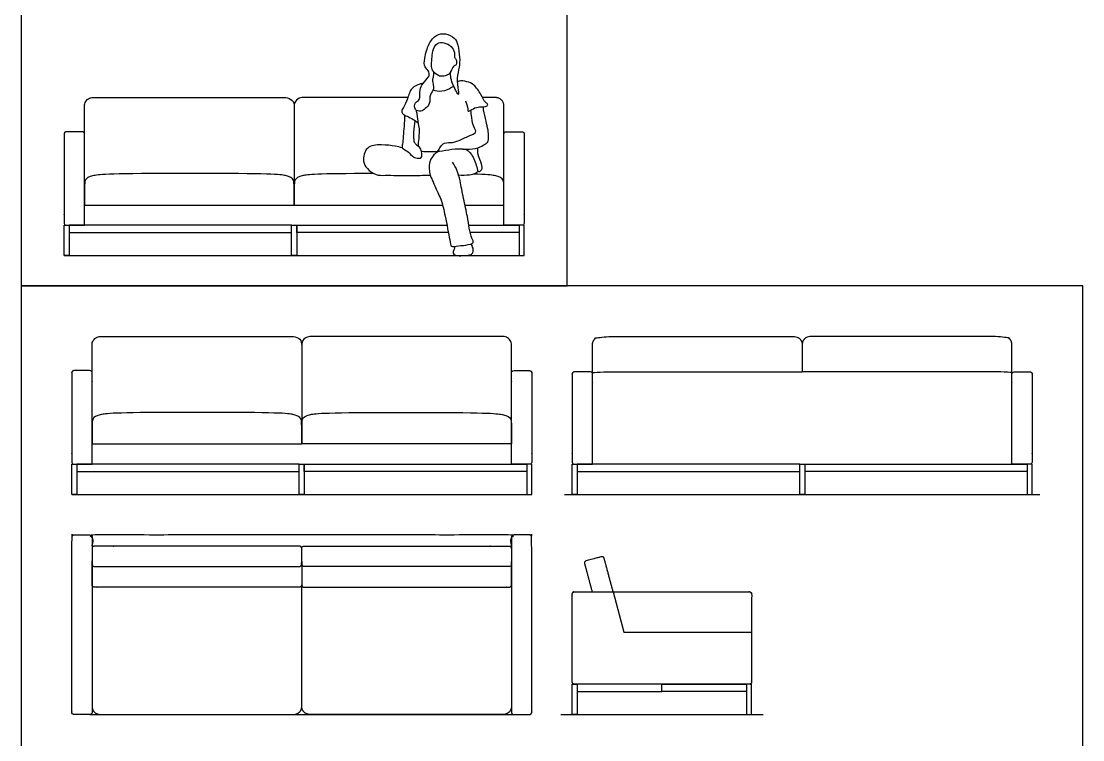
# Model space of a CAD drawing. Header units: metres. Extents: x 0 to 74.2, y -1.2 to 25.5.
# Drawn here: x 40.31 to 45.65, y 10.91 to 14.52 of the extents above; entities that cross this region are included whole.
import ezdxf

# ---------------------------------------------------------------- set-up
doc = ezdxf.new("R2010")
doc.units = ezdxf.units.M
doc.header["$MEASUREMENT"] = 0
for name, color, linetype, true_color in [('AG-DETAIL-DIAGRAM', 7, 'Continuous', 0xccff66), ('AG-DIAGRAM', 7, 'Continuous', 0xfecc66), ('AG-FURNITURE', 7, 'Continuous', 0x66ccff), ('AG-PEOPLE', 7, 'Continuous', 0xfc6666), ('X-VPRT', 6, 'Continuous', 0xff00ff)]:
    doc.layers.add(name, color=color, linetype=linetype, true_color=true_color)

msp = doc.modelspace()

# ---------------------------------------------------------------- linework, layer by layer
at = {"layer": 'AG-DETAIL-DIAGRAM'}
msp.add_lwpolyline([(43.2859, 11.6545), (43.3403, 11.4512), (43.9818, 11.4513)], dxfattribs=at)
at = {"layer": 'AG-DIAGRAM'}
for points in [[(40.5274, 13.3436), (42.8388, 13.3436)], [(40.5655, 12.1434), (42.8769, 12.1434)], [(43.042, 12.1434), (45.4296, 12.1434)], [(43.023, 11.0385), (44.039, 11.0385)]]:
    msp.add_lwpolyline(points, dxfattribs=at)
at = {"layer": 'AG-FURNITURE'}
msp.add_line((40.6567, 11.0385), (42.7858, 11.0385), dxfattribs=at)
for points in [[(40.5274, 13.3436), (40.5274, 13.496), (40.5528, 13.496), (40.5528, 13.3436)], [(40.5528, 13.496), (40.5528, 13.4593), (41.6704, 13.4593), (41.6704, 13.496)], [(41.6704, 13.3436), (41.6704, 13.496), (41.6958, 13.496), (41.6958, 13.3436)], [(42.8388, 13.3436), (42.8388, 13.496), (42.8134, 13.496), (42.8134, 13.3436)], [(40.5655, 12.1434), (40.5655, 12.2958), (40.5909, 12.2958), (40.5909, 12.1434)], [(40.5909, 12.2958), (40.5909, 12.2592), (41.7085, 12.2592), (41.7085, 12.2958)], [(41.7085, 12.1434), (41.7085, 12.2958), (41.7339, 12.2958), (41.7339, 12.1434)], [(42.8515, 12.2958), (42.8515, 12.2592), (41.7339, 12.2592), (41.7339, 12.2958)], [(42.8769, 12.1434), (42.8769, 12.2958), (42.8515, 12.2958), (42.8515, 12.1434)], [(43.0801, 12.1434), (43.0801, 12.2958), (43.1055, 12.2958), (43.1055, 12.1434)], [(44.2231, 12.1434), (44.2231, 12.2958), (44.2485, 12.2958), (44.2485, 12.1434)], [(45.3915, 12.1434), (45.3915, 12.2958), (45.3661, 12.2958), (45.3661, 12.1434)], [(43.0801, 11.0385), (43.0801, 11.1909), (43.1055, 11.1909), (43.1055, 11.0385)], [(43.1055, 11.1909), (43.1055, 11.1543), (43.531, 11.1543), (43.531, 11.1909)], [(43.9564, 11.1909), (43.9564, 11.1543), (43.531, 11.1543), (43.531, 11.1909)], [(43.9818, 11.0385), (43.9818, 11.1909), (43.9564, 11.1909), (43.9564, 11.0385)]]:
    msp.add_lwpolyline(points, close=True, dxfattribs=at)
for points in [[(42.4577, 13.4593), (41.6958, 13.4593), (41.6958, 13.496), (42.4507, 13.496)], [(42.5603, 13.496), (42.8134, 13.496), (42.8134, 13.4593), (42.5675, 13.4593)], [(44.2231, 12.2958), (43.1055, 12.2958), (43.1055, 12.2592), (44.2231, 12.2592)], [(44.2485, 12.2958), (45.3661, 12.2958), (45.3661, 12.2592), (44.2485, 12.2592)], [(41.7212, 11.079), (41.7212, 11.6892)]]:
    msp.add_lwpolyline(points, dxfattribs=at)
for points, weights, knots in [([(40.6295, 13.955), (40.6295, 14.0291), (40.6295, 14.0968), (40.6295, 14.1373), (40.67, 14.1373), (40.8178, 14.1373), (41.3212, 14.1373), (41.4948, 14.1373), (41.6426, 14.1373), (41.6831, 14.1373), (41.6831, 14.0968), (41.6831, 14.0291), (41.6831, 13.5976)], [1, 1, 1, 0.707106781187, 1, 1, 1, 1, 1, 0.707106781187, 1, 1, 1], [-1.971836, -1.971836, -1.971836, -1.485655, -1.485655, -1.276895, -1.276895, -0.057042, -0.057042, 1.162812, 1.162812, 1.371572, 1.371572, 1.857753, 1.857753, 1.857753]), ([(42.2541, 14.1373), (42.1586, 14.1373), (42.0451, 14.1373), (41.8714, 14.1373), (41.7236, 14.1373), (41.6831, 14.1373), (41.6831, 14.0968), (41.6831, 14.0291), (41.6831, 13.5976)], [1, 1, 1, 1, 1, 0.707106781187, 1, 1, 1], [-0.332239, -0.332239, -0.332239, -0.057042, -0.057042, 1.162812, 1.162812, 1.371572, 1.371572, 1.857753, 1.857753, 1.857753]), ([(42.7368, 13.955), (42.7368, 14.0291), (42.7368, 14.0968), (42.7368, 14.1373), (42.6963, 14.1373), (42.6689, 14.1373), (42.6294, 14.1373)], [1, 1, 1, 0.707106781187, 1, 1, 1], [-1.9718362, -1.9718362, -1.9718362, -1.485655, -1.485655, -1.2768948, -1.2768948, -1.0510984, -1.0510984, -1.0510984]), ([(40.6295, 13.496), (40.5585, 13.496), (40.5383, 13.496), (40.5274, 13.496), (40.5274, 13.5069), (40.5274, 13.7309), (40.5274, 13.955), (40.5274, 13.9659), (40.5383, 13.9659), (40.553, 13.9659), (40.6186, 13.9659), (40.6295, 13.9659), (40.6295, 13.955), (40.6295, 13.7327), (40.6295, 13.496)], [1, 1, 1, 0.707106781186, 1, 1, 1, 0.707106781186, 1, 1, 1, 0.707106781186, 1, 1, 1], [0, 0, 0, 0.13233, 0.13233, 0.188485, 0.188485, 1.658654, 1.658654, 1.714808, 1.714808, 1.811389, 1.811389, 1.867543, 1.867543, 3.372326, 3.372326, 3.372326]), ([(42.7368, 13.496), (42.8078, 13.496), (42.8279, 13.496), (42.8388, 13.496), (42.8388, 13.5069), (42.8388, 13.7309), (42.8388, 13.955), (42.8388, 13.9659), (42.8279, 13.9659), (42.8132, 13.9659), (42.7477, 13.9659), (42.7368, 13.9659), (42.7368, 13.955), (42.7368, 13.7327), (42.7368, 13.496)], [1, 1, 1, 0.707106781186, 1, 1, 1, 0.707106781186, 1, 1, 1, 0.707106781186, 1, 1, 1], [0, 0, 0, 0.13233, 0.13233, 0.188485, 0.188485, 1.658654, 1.658654, 1.714808, 1.714808, 1.811389, 1.811389, 1.867543, 1.867543, 3.372326, 3.372326, 3.372326]), ([(40.6676, 12.7548), (40.6676, 12.8289), (40.6676, 12.8966), (40.6676, 12.9372), (40.7081, 12.9372), (40.8559, 12.9372), (41.3593, 12.9372), (41.5329, 12.9372), (41.6807, 12.9372), (41.7212, 12.9372), (41.7212, 12.8966), (41.7212, 12.8289), (41.7212, 12.3974)], [1, 1, 1, 0.707106781187, 1, 1, 1, 1, 1, 0.707106781187, 1, 1, 1], [-1.971836, -1.971836, -1.971836, -1.485655, -1.485655, -1.276895, -1.276895, -0.057042, -0.057042, 1.162812, 1.162812, 1.371572, 1.371572, 1.857753, 1.857753, 1.857753]), ([(42.7749, 12.7548), (42.7749, 12.8289), (42.7749, 12.8966), (42.7749, 12.9372), (42.7344, 12.9372), (42.5866, 12.9372), (42.0832, 12.9372), (41.9095, 12.9372), (41.7617, 12.9372), (41.7212, 12.9372), (41.7212, 12.8966), (41.7212, 12.8289), (41.7212, 12.3974)], [1, 1, 1, 0.707106781187, 1, 1, 1, 1, 1, 0.707106781187, 1, 1, 1], [-1.971836, -1.971836, -1.971836, -1.485655, -1.485655, -1.276895, -1.276895, -0.057042, -0.057042, 1.162812, 1.162812, 1.371572, 1.371572, 1.857753, 1.857753, 1.857753]), ([(43.1822, 12.7485), (43.1822, 12.8289), (43.1822, 12.8966), (43.1822, 12.9372), (43.2227, 12.9372), (43.688, 12.9372), (43.8739, 12.9372), (44.0598, 12.9372), (44.1953, 12.9372), (44.2358, 12.9372), (44.2358, 12.8966), (44.2358, 12.8339), (44.2358, 12.7594)], [1, 1, 1, 0.707106781187, 1, 1, 1, 1, 1, 0.707106781187, 1, 1, 1], [-1.971836, -1.971836, -1.971836, -1.485655, -1.485655, -1.276895, -1.276895, -0.057042, -0.057042, 1.162812, 1.162812, 1.371572, 1.371572, 1.821891, 1.821891, 1.821891]), ([(45.2895, 12.7485), (45.2895, 12.8289), (45.2895, 12.8966), (45.2895, 12.9372), (45.249, 12.9372), (44.7837, 12.9372), (44.5978, 12.9372), (44.4119, 12.9372), (44.2763, 12.9372), (44.2358, 12.9372), (44.2358, 12.8966), (44.2358, 12.8339), (44.2358, 12.7594)], [1, 1, 1, 0.707106781187, 1, 1, 1, 1, 1, 0.707106781187, 1, 1, 1], [-1.971836, -1.971836, -1.971836, -1.485655, -1.485655, -1.276895, -1.276895, -0.057042, -0.057042, 1.162812, 1.162812, 1.371572, 1.371572, 1.821891, 1.821891, 1.821891]), ([(40.6676, 12.2958), (40.5966, 12.2958), (40.5764, 12.2958), (40.5655, 12.2958), (40.5655, 12.3067), (40.5655, 12.5308), (40.5655, 12.7548), (40.5655, 12.7657), (40.5764, 12.7657), (40.5911, 12.7657), (40.6567, 12.7657), (40.6676, 12.7657), (40.6676, 12.7548), (40.6676, 12.5325), (40.6676, 12.2958)], [1, 1, 1, 0.707106781186, 1, 1, 1, 0.707106781186, 1, 1, 1, 0.707106781186, 1, 1, 1], [0, 0, 0, 0.13233, 0.13233, 0.188485, 0.188485, 1.658654, 1.658654, 1.714808, 1.714808, 1.811389, 1.811389, 1.867543, 1.867543, 3.372326, 3.372326, 3.372326]), ([(42.7749, 12.2958), (42.8459, 12.2958), (42.866, 12.2958), (42.8769, 12.2958), (42.8769, 12.3067), (42.8769, 12.5308), (42.8769, 12.7548), (42.8769, 12.7657), (42.866, 12.7657), (42.8513, 12.7657), (42.7858, 12.7657), (42.7749, 12.7657), (42.7749, 12.7548), (42.7749, 12.5325), (42.7749, 12.2958)], [1, 1, 1, 0.707106781186, 1, 1, 1, 0.707106781186, 1, 1, 1, 0.707106781186, 1, 1, 1], [0, 0, 0, 0.13233, 0.13233, 0.188485, 0.188485, 1.658654, 1.658654, 1.714808, 1.714808, 1.811389, 1.811389, 1.867543, 1.867543, 3.372326, 3.372326, 3.372326]), ([(43.1822, 12.2958), (43.1112, 12.2958), (43.091, 12.2958), (43.0801, 12.2958), (43.0801, 12.3067), (43.0801, 12.5308), (43.0801, 12.7485), (43.0801, 12.7594), (43.091, 12.7594), (43.1057, 12.7594), (43.1713, 12.7594), (43.1822, 12.7594), (43.1822, 12.7485), (43.1822, 12.5325), (43.1822, 12.2958)], [1, 1, 1, 0.707106781186, 1, 1, 1, 0.707106781186, 1, 1, 1, 0.707106781186, 1, 1, 1], [0, 0, 0, 0.13233, 0.13233, 0.188485, 0.188485, 1.658654, 1.658654, 1.714808, 1.714808, 1.811389, 1.811389, 1.867543, 1.867543, 3.372326, 3.372326, 3.372326]), ([(45.2895, 12.2958), (45.3605, 12.2958), (45.3806, 12.2958), (45.3915, 12.2958), (45.3915, 12.3067), (45.3915, 12.5308), (45.3915, 12.7485), (45.3915, 12.7594), (45.3806, 12.7594), (45.3659, 12.7594), (45.3004, 12.7594), (45.2895, 12.7594), (45.2895, 12.7485), (45.2895, 12.5325), (45.2895, 12.2958)], [1, 1, 1, 0.707106781186, 1, 1, 1, 0.707106781186, 1, 1, 1, 0.707106781186, 1, 1, 1], [0, 0, 0, 0.13233, 0.13233, 0.188485, 0.188485, 1.658654, 1.658654, 1.714808, 1.714808, 1.811389, 1.811389, 1.867543, 1.867543, 3.372326, 3.372326, 3.372326]), ([(40.6676, 11.9293), (40.6676, 11.9402), (40.6567, 11.9402), (40.5941, 11.9402), (40.5764, 11.9402), (40.5655, 11.9402), (40.5655, 11.9293), (40.5655, 11.2735), (40.5655, 11.0494), (40.5655, 11.0385), (40.5764, 11.0385), (40.5911, 11.0385), (40.6567, 11.0385), (40.6676, 11.0385), (40.6676, 11.0494), (40.6676, 11.2666), (40.6676, 11.9293)], [1, 0.707106781195, 1, 1, 1, 0.707106781186, 1, 1, 1, 0.707106781186, 1, 1, 1, 0.707106781186, 1, 1, 1], [0, 0, 0, 0.056154, 0.056154, 0.172097, 0.172097, 0.228251, 0.228251, 1.69842, 1.69842, 1.754574, 1.754574, 1.851156, 1.851156, 1.90731, 1.90731, 3.377438, 3.377438, 3.377438]), ([(42.7749, 11.9293), (42.7749, 11.9402), (42.7858, 11.9402), (42.8484, 11.9402), (42.866, 11.9402), (42.8769, 11.9402), (42.8769, 11.9293), (42.8769, 11.2735), (42.8769, 11.0494), (42.8769, 11.0385), (42.866, 11.0385), (42.8513, 11.0385), (42.7858, 11.0385), (42.7749, 11.0385), (42.7749, 11.0494), (42.7749, 11.2666), (42.7749, 11.9293)], [1, 0.707106781195, 1, 1, 1, 0.707106781186, 1, 1, 1, 0.707106781186, 1, 1, 1, 0.707106781186, 1, 1, 1], [0, 0, 0, 0.056154, 0.056154, 0.172097, 0.172097, 0.228251, 0.228251, 1.69842, 1.69842, 1.754574, 1.754574, 1.851156, 1.851156, 1.90731, 1.90731, 3.377438, 3.377438, 3.377438]), ([(42.7748, 11.8731), (42.7749, 11.8921), (42.7749, 11.9293), (42.7749, 11.9402), (42.764, 11.9402), (41.8913, 11.9402), (41.7212, 11.9402), (41.5511, 11.9402), (40.6784, 11.9402), (40.6676, 11.9402), (40.6676, 11.9293), (40.6676, 11.8921), (40.6676, 11.8731)], [0.95374418418, 1, 1, 0.707106781195, 1, 1, 1, 1, 1, 0.707106781195, 1, 1, 0.95374418418], [-3.554389, -3.554389, -3.554389, -3.437589, -3.437589, -3.38102, -3.38102, -2.892536, -2.892536, -2.404051, -2.404051, -2.347482, -2.347482, -2.230683, -2.230683, -2.230683]), ([(41.3593, 11.7818), (40.749, 11.7818), (40.6784, 11.7818), (40.6676, 11.7818), (40.6676, 11.7927), (40.6676, 11.8074), (40.6676, 11.8731), (40.6676, 11.884), (40.6784, 11.884), (40.7394, 11.884), (41.3593, 11.884), (41.6747, 11.884), (41.7103, 11.884), (41.7212, 11.884), (41.7212, 11.8731), (41.7212, 11.8074), (41.7212, 11.7927), (41.7212, 11.7818), (41.7103, 11.7818), (41.6652, 11.7818), (41.3593, 11.7818)], [1, 1, 1, 0.707106781186, 1, 1, 1, 0.707106781186, 1, 1, 1, 1, 1, 0.707106781186, 1, 1, 1, 0.707106781186, 1, 1, 1], [-1.235469, -1.235469, -1.235469, -0.772517, -0.772517, -0.716363, -0.716363, -0.619782, -0.619782, -0.563628, -0.563628, -0.150765, -0.150765, 0.262097, 0.262097, 0.318251, 0.318251, 0.414833, 0.414833, 0.470987, 0.470987, 0.933938, 0.933938, 0.933938]), ([(42.0832, 11.7818), (42.6934, 11.7818), (42.764, 11.7818), (42.7749, 11.7818), (42.7749, 11.7927), (42.7749, 11.8074), (42.7749, 11.8731), (42.7749, 11.884), (42.764, 11.884), (42.703, 11.884), (42.0832, 11.884), (41.7677, 11.884), (41.7321, 11.884), (41.7212, 11.884), (41.7212, 11.8731), (41.7212, 11.8074), (41.7212, 11.7927), (41.7212, 11.7818), (41.7321, 11.7818), (41.7773, 11.7818), (42.0832, 11.7818)], [1, 1, 1, 0.707106781186, 1, 1, 1, 0.707106781186, 1, 1, 1, 1, 1, 0.707106781186, 1, 1, 1, 0.707106781186, 1, 1, 1], [-1.235469, -1.235469, -1.235469, -0.772517, -0.772517, -0.716363, -0.716363, -0.619782, -0.619782, -0.563628, -0.563628, -0.150765, -0.150765, 0.262097, 0.262097, 0.318251, 0.318251, 0.414833, 0.414833, 0.470987, 0.470987, 0.933938, 0.933938, 0.933938]), ([(41.7212, 11.8069), (41.7212, 11.7039), (41.7212, 11.6892), (41.7212, 11.6783), (41.7103, 11.6783), (41.6652, 11.6783), (41.3593, 11.6783), (40.749, 11.6783), (40.6784, 11.6783), (40.6676, 11.6783), (40.6676, 11.6892), (40.6676, 11.7039), (40.6676, 11.8069)], [1, 1, 1, 0.707106781186, 1, 1, 1, 1, 1, 0.707106781186, 1, 1, 1], [-1.851156, -1.851156, -1.851156, -1.754574, -1.754574, -1.69842, -1.69842, -1.235469, -1.235469, -0.772517, -0.772517, -0.716363, -0.716363, -0.619782, -0.619782, -0.619782]), ([(41.7212, 11.8069), (41.7212, 11.7039), (41.7212, 11.6892), (41.7212, 11.6783), (41.7321, 11.6783), (41.7773, 11.6783), (42.0832, 11.6783), (42.6934, 11.6783), (42.764, 11.6783), (42.7749, 11.6783), (42.7749, 11.6892), (42.7749, 11.7039), (42.7749, 11.8069)], [1, 1, 1, 0.707106781186, 1, 1, 1, 1, 1, 0.707106781186, 1, 1, 1], [-1.851156, -1.851156, -1.851156, -1.754574, -1.754574, -1.69842, -1.69842, -1.235469, -1.235469, -0.772517, -0.772517, -0.716363, -0.716363, -0.619782, -0.619782, -0.619782]), ([(43.2859, 11.6545), (43.2632, 11.7389), (43.2406, 11.8234), (43.2378, 11.8339), (43.2273, 11.8311), (43.213, 11.8273), (43.1496, 11.8103), (43.1391, 11.8074), (43.1419, 11.7969), (43.1608, 11.7264), (43.1801, 11.6545)], [1, 1, 1, 0.707106781186, 1, 1, 1, 0.707106781186, 1, 1, 1], [1.124661, 1.124661, 1.124661, 1.69842, 1.69842, 1.754574, 1.754574, 1.851156, 1.851156, 1.90731, 1.90731, 2.401302, 2.401302, 2.401302]), ([(43.0801, 11.2018), (43.0801, 11.1909), (43.091, 11.1909), (43.531, 11.1909), (43.9709, 11.1909), (43.9818, 11.1909), (43.9818, 11.2018), (43.9818, 11.4259), (43.9818, 11.6436), (43.9818, 11.6545), (43.9709, 11.6545), (43.531, 11.6545), (43.091, 11.6545), (43.0801, 11.6545), (43.0801, 11.6436), (43.0801, 11.4259), (43.0801, 11.2018)], [1, 0.707106781187, 1, 1, 1, 0.707106781186, 1, 1, 1, 0.707106781187, 1, 1, 1, 0.707106781186, 1, 1, 1], [0, 0, 0, 0.056154, 0.056154, 2.94299, 2.94299, 2.999144, 2.999144, 4.469313, 4.469313, 4.525467, 4.525467, 7.412303, 7.412303, 7.468457, 7.468457, 8.938626, 8.938626, 8.938626]), ([(40.6676, 11.079), (40.6676, 11.0385), (40.7081, 11.0385), (41.1734, 11.0385), (41.3593, 11.0385), (41.5452, 11.0385), (41.6807, 11.0385), (41.7212, 11.0385), (41.7212, 11.079)], [1, 0.707106781187, 1, 1, 1, 1, 1, 0.707106781187, 1], [-1.485655, -1.485655, -1.485655, -1.276895, -1.276895, -0.057042, -0.057042, 1.162812, 1.162812, 1.371572, 1.371572, 1.371572]), ([(42.7749, 11.079), (42.7749, 11.0385), (42.7344, 11.0385), (42.2691, 11.0385), (42.0832, 11.0385), (41.8973, 11.0385), (41.7617, 11.0385), (41.7212, 11.0385), (41.7212, 11.079)], [1, 0.707106781187, 1, 1, 1, 1, 1, 0.707106781187, 1], [-1.485655, -1.485655, -1.485655, -1.276895, -1.276895, -0.057042, -0.057042, 1.162812, 1.162812, 1.371572, 1.371572, 1.371572])]:
    msp.add_rational_spline(points, weights, degree=2, knots=knots, dxfattribs=at)
for points in [[(41.6831, 14.0968), (41.6831, 14.0291), (41.6831, 13.5976)], [(41.7212, 12.8966), (41.7212, 12.8289), (41.7212, 12.3974)]]:
    msp.add_open_spline(points, degree=2, dxfattribs=at)
for points, degree, knots in [([(41.1563, 13.756), (41.5704, 13.7563), (41.6555, 13.7464), (41.6831, 13.7255), (41.6831, 13.7057), (41.6831, 13.5976), (41.5838, 13.5976), (41.4586, 13.5976), (41.1563, 13.5976), (41.0188, 13.5976), (40.7415, 13.5976), (40.6295, 13.5976), (40.6295, 13.7057), (40.6295, 13.7255), (40.6571, 13.7464), (40.7549, 13.7563), (41.1563, 13.756)], 3, [0, 0, 0, 0, 0.606753, 1.213507, 1.82026, 1.82026, 1.82026, 3.173015, 3.173015, 3.173015, 4.525769, 4.525769, 4.525769, 5.132522, 5.739276, 6.346029, 6.346029, 6.346029, 6.346029]), ([(42.0837, 13.7559), (41.7865, 13.7552), (41.7097, 13.7456), (41.6831, 13.7255), (41.6831, 13.7057), (41.6831, 13.5976), (41.7825, 13.5976), (41.9076, 13.5976), (42.21, 13.5976), (42.2664, 13.5976), (42.3463, 13.5976), (42.4288, 13.5976)], 3, [0.068306, 0.068306, 0.068306, 0.068306, 0.606753, 1.213507, 1.82026, 1.82026, 1.82026, 3.173015, 3.173015, 3.173015, 3.728204, 3.728204, 3.728204, 3.728204]), ([(42.541, 13.5976), (42.6198, 13.5976), (42.6917, 13.5976), (42.7368, 13.5976), (42.7368, 13.7057), (42.7368, 13.7255), (42.7136, 13.743), (42.6538, 13.7513), (42.5815, 13.7533)], 3, [3.981253, 3.981253, 3.981253, 3.981253, 4.525769, 4.525769, 4.525769, 5.132522, 5.739276, 6.054192, 6.054192, 6.054192, 6.054192]), ([(43.1822, 12.7485), (43.1822, 12.7594), (43.1933, 12.7594), (43.7618, 12.7594), (44.2358, 12.7594)], 2, [0, 0, 0, 0.072412, 0.072412, 1.462239, 1.462239, 1.462239]), ([(45.2895, 12.7485), (45.2895, 12.7594), (45.2783, 12.7594), (44.7099, 12.7594), (44.2358, 12.7594)], 2, [0, 0, 0, 0.072412, 0.072412, 1.462239, 1.462239, 1.462239]), ([(41.1944, 12.5559), (41.6085, 12.5562), (41.6936, 12.5462), (41.7212, 12.5254), (41.7212, 12.5056), (41.7212, 12.3974), (41.6219, 12.3974), (41.4967, 12.3974), (41.1944, 12.3974), (41.0569, 12.3974), (40.7796, 12.3974), (40.6676, 12.3974), (40.6676, 12.5056), (40.6676, 12.5254), (40.6952, 12.5462), (40.793, 12.5562), (41.1944, 12.5559)], 3, [0, 0, 0, 0, 0.606753, 1.213507, 1.82026, 1.82026, 1.82026, 3.173015, 3.173015, 3.173015, 4.525769, 4.525769, 4.525769, 5.132522, 5.739276, 6.346029, 6.346029, 6.346029, 6.346029]), ([(42.2481, 12.5559), (41.834, 12.5562), (41.7488, 12.5462), (41.7212, 12.5254), (41.7212, 12.5056), (41.7212, 12.3974), (41.8206, 12.3974), (41.9457, 12.3974), (42.2481, 12.3974), (42.3855, 12.3974), (42.6629, 12.3974), (42.7749, 12.3974), (42.7749, 12.5056), (42.7749, 12.5254), (42.7473, 12.5462), (42.6494, 12.5562), (42.2481, 12.5559)], 3, [0, 0, 0, 0, 0.606753, 1.213507, 1.82026, 1.82026, 1.82026, 3.173015, 3.173015, 3.173015, 4.525769, 4.525769, 4.525769, 5.132522, 5.739276, 6.346029, 6.346029, 6.346029, 6.346029])]:
    msp.add_open_spline(points, degree=degree, knots=knots, dxfattribs=at)
at = {"layer": 'AG-PEOPLE'}
for points, knots in [([(42.3828, 14.2682), (42.383, 14.258), (42.3825, 14.2369), (42.3743, 14.2227), (42.3917, 14.1786), (42.3607, 14.1545), (42.3684, 14.1047), (42.3421, 14.0825), (42.3213, 14.066), (42.2849, 14.072), (42.2876, 14.1169), (42.319, 14.1231), (42.3109, 14.1787), (42.3286, 14.2068), (42.3563, 14.2392), (42.3625, 14.2477), (42.3612, 14.2737), (42.3343, 14.2901), (42.3379, 14.3382), (42.3562, 14.4083), (42.3947, 14.4549), (42.4432, 14.4621), (42.4918, 14.4389), (42.5067, 14.4016), (42.5157, 14.339), (42.5142, 14.2904), (42.4982, 14.2346), (42.5077, 14.1808), (42.5106, 14.1435), (42.5019, 14.1617), (42.4931, 14.1772), (42.4817, 14.1997), (42.4691, 14.2342), (42.4679, 14.2576), (42.4706, 14.2712)], [0, 0, 0, 0, 0.316768, 0.547289, 0.911718, 1.246999, 1.631961, 1.953928, 2.2476, 2.553018, 2.886199, 3.170593, 3.565998, 3.910649, 4.275426, 4.461339, 4.730849, 5.031806, 5.410881, 5.906623, 6.339549, 6.725338, 7.127579, 7.48471, 7.937115, 8.341279, 8.773018, 9.218786, 9.484732, 9.712096, 9.712096, 10.065758, 10.412791, 10.747601, 10.747601, 10.747601, 10.747601]), ([(42.4789, 14.2874), (42.4823, 14.2937), (42.4857, 14.297), (42.4976, 14.2991), (42.5002, 14.3175), (42.4952, 14.3346), (42.4862, 14.3401), (42.4915, 14.3667), (42.4738, 14.3978), (42.4368, 14.4137), (42.3982, 14.4169), (42.3756, 14.3692), (42.3764, 14.3341), (42.3708, 14.2932), (42.38, 14.2673), (42.4126, 14.2391), (42.4482, 14.2469), (42.4656, 14.2595), (42.4756, 14.2812), (42.4789, 14.2874)], [10.980611, 10.980611, 10.980611, 10.980611, 11.132843, 11.285074, 11.511719, 11.745069, 11.909142, 12.183313, 12.511026, 12.865274, 13.190247, 13.56974, 13.91403, 14.266576, 14.557241, 14.905842, 15.26199, 15.414221, 15.566453, 15.566453, 15.566453, 15.566453]), ([(42.3306, 14.2078), (42.3254, 14.2076), (42.3071, 14.2035), (42.2683, 14.1886), (42.2539, 14.1315), (42.235, 14.089), (42.2196, 14.0684), (42.2303, 14.0527), (42.251, 14.0439), (42.282, 14.0282), (42.2983, 14.0158), (42.3061, 14.0091)], [5.43519, 5.43519, 5.43519, 5.43519, 5.594752, 5.976416, 6.407937, 6.805837, 7.075328, 7.29516, 7.567622, 7.9056, 8.224722, 8.224722, 8.224722, 8.224722]), ([(42.4841, 14.1961), (42.4812, 14.1934), (42.4672, 14.1818), (42.4248, 14.1642), (42.3946, 14.1691), (42.3819, 14.1771)], [3.9635669, 3.9635669, 3.9635669, 3.9635669, 4.0917738, 4.5077815, 4.8860858, 4.8860858, 4.8860858, 4.8860858]), ([(42.5435, 14.1217), (42.5485, 14.1083), (42.557, 14.0835), (42.5527, 14.0615), (42.5853, 14.085), (42.6136, 14.0926), (42.6419, 14.0887), (42.6619, 14.1022), (42.6396, 14.1135), (42.6224, 14.155), (42.5879, 14.204), (42.5528, 14.2185), (42.5175, 14.2238), (42.5059, 14.2173), (42.5031, 14.2151)], [0, 0, 0, 0, 0.374259, 0.574164, 0.886763, 1.21374, 1.520398, 1.747162, 1.979571, 2.369821, 2.810397, 3.164215, 3.517645, 3.648137, 3.648137, 3.648137, 3.648137]), ([(42.5202, 13.8807), (42.5348, 13.878), (42.5643, 13.8757), (42.6173, 13.8868), (42.6444, 13.9048), (42.6581, 13.9136), (42.6615, 13.9423), (42.6576, 13.9743), (42.6475, 14.0185), (42.6372, 14.061), (42.6334, 14.0859), (42.6328, 14.0907)], [0, 0, 0, 0, 0.382965, 0.803828, 1.125229, 1.343892, 1.636381, 1.964362, 2.357276, 2.765866, 2.872375, 2.872375, 2.872375, 2.872375]), ([(42.2382, 14.0497), (42.2375, 14.0311), (42.2357, 13.9931), (42.2302, 13.9437), (42.2284, 13.9053), (42.2225, 13.8805), (42.2528, 13.8704), (42.2727, 13.8458), (42.2914, 13.8321), (42.3242, 13.832), (42.325, 13.847), (42.3243, 13.8579), (42.3191, 13.8868), (42.2993, 13.8955), (42.29, 13.9094), (42.2846, 13.9145), (42.284, 13.9685), (42.2874, 14.0022), (42.2913, 14.0208)], [0.04242, 0.04242, 0.04242, 0.04242, 0.447629, 0.841731, 1.201056, 1.45931, 1.756947, 2.079914, 2.36046, 2.659892, 2.84762, 3.044342, 3.34283, 3.60225, 3.830549, 4.040534, 4.434862, 4.866589, 4.866589, 4.866589, 4.866589]), ([(42.2955, 14.0744), (42.297, 14.0674), (42.3001, 14.0538), (42.3062, 14.0045), (42.3134, 13.9736), (42.3078, 13.924), (42.3057, 13.9007), (42.3061, 13.8927)], [0, 0, 0, 0, 0.264676, 0.65979, 0.995105, 1.4071, 1.678567, 1.678567, 1.678567, 1.678567]), ([(42.405, 13.8677), (42.4083, 13.8755), (42.4174, 13.8896), (42.4368, 13.9146), (42.4813, 13.9087), (42.5218, 13.9275), (42.5727, 13.949), (42.5984, 13.9621), (42.5924, 13.9788), (42.5764, 14.0102), (42.5735, 14.0565), (42.5712, 14.0682), (42.5703, 14.074)], [0, 0, 0, 0, 0.287944, 0.592523, 0.956945, 1.345636, 1.77946, 2.0598, 2.267729, 2.613732, 3.002033, 3.24272, 3.24272, 3.24272, 3.24272]), ([(42.227, 13.8847), (42.2149, 13.8883), (42.1895, 13.8952), (42.1228, 13.9014), (42.0404, 13.8969), (42.0258, 13.8163), (42.0477, 13.7792), (42.0954, 13.7451), (42.1435, 13.7481), (42.2662, 13.7446), (42.3315, 13.7471), (42.3662, 13.7485)], [0, 0, 0, 0, 0.352226, 0.826266, 1.316665, 1.783273, 2.15683, 2.572864, 2.969035, 3.59599, 4.180179, 4.180179, 4.180179, 4.180179]), ([(42.322, 13.869), (42.329, 13.8671), (42.3563, 13.8656), (42.4123, 13.865), (42.5351, 13.8914), (42.5771, 13.8559), (42.6012, 13.7936), (42.6058, 13.7584), (42.6299, 13.775), (42.6266, 13.8057), (42.605, 13.8467), (42.6056, 13.8741), (42.6054, 13.8857)], [2.073534, 2.073534, 2.073534, 2.073534, 2.306923, 2.771689, 3.399293, 3.801593, 4.274629, 4.564877, 4.805047, 5.111465, 5.519529, 5.802216, 5.802216, 5.802216, 5.802216]), ([(42.4133, 13.8686), (42.4063, 13.8658), (42.3916, 13.8587), (42.3559, 13.8176), (42.3638, 13.7477), (42.3747, 13.73), (42.3888, 13.6908), (42.4242, 13.6243), (42.4414, 13.5436), (42.4642, 13.4277), (42.47, 13.3848), (42.4998, 13.392), (42.5433, 13.3953), (42.5905, 13.4049), (42.5735, 13.4327), (42.5614, 13.4833), (42.5544, 13.5411), (42.5329, 13.6302), (42.5177, 13.7185), (42.5033, 13.7718), (42.4875, 13.8003), (42.4788, 13.8132)], [0, 0, 0, 0, 0.273178, 0.684154, 1.149751, 1.409346, 1.766332, 2.258982, 2.796793, 3.426621, 3.758112, 4.029617, 4.431917, 4.783328, 5.053905, 5.468367, 5.909672, 6.461131, 7.007712, 7.429934, 7.82174, 7.82174, 7.82174, 7.82174]), ([(42.5088, 13.7497), (42.5268, 13.7472), (42.5619, 13.7485), (42.5938, 13.7555), (42.603, 13.7637), (42.6069, 13.7676)], [0, 0, 0, 0, 0.4221725, 0.7434041, 0.976849, 0.976849, 0.976849, 0.976849]), ([(42.4907, 13.3896), (42.4889, 13.3818), (42.4803, 13.3622), (42.4803, 13.3392), (42.5567, 13.3446), (42.58, 13.3502), (42.5855, 13.3767), (42.5788, 13.3888), (42.5727, 13.4027)], [0.415162, 0.415162, 0.415162, 0.415162, 0.524065, 0.893468, 1.403887, 1.70843, 2.02664, 2.340378, 2.340378, 2.340378, 2.340378])]:
    msp.add_open_spline(points, degree=3, knots=knots, dxfattribs=at)
at = {"layer": 'X-VPRT'}
for points in [[(40.3115, 14.7078), (40.3115, 13.1912), (43.0547, 13.1912), (43.0547, 14.7078)], [(40.3115, 10.7845), (45.6455, 10.7845), (45.6455, 13.1912), (40.3115, 13.1912)]]:
    msp.add_lwpolyline(points, close=True, dxfattribs=at)

doc.saveas('drawing.dxf')
